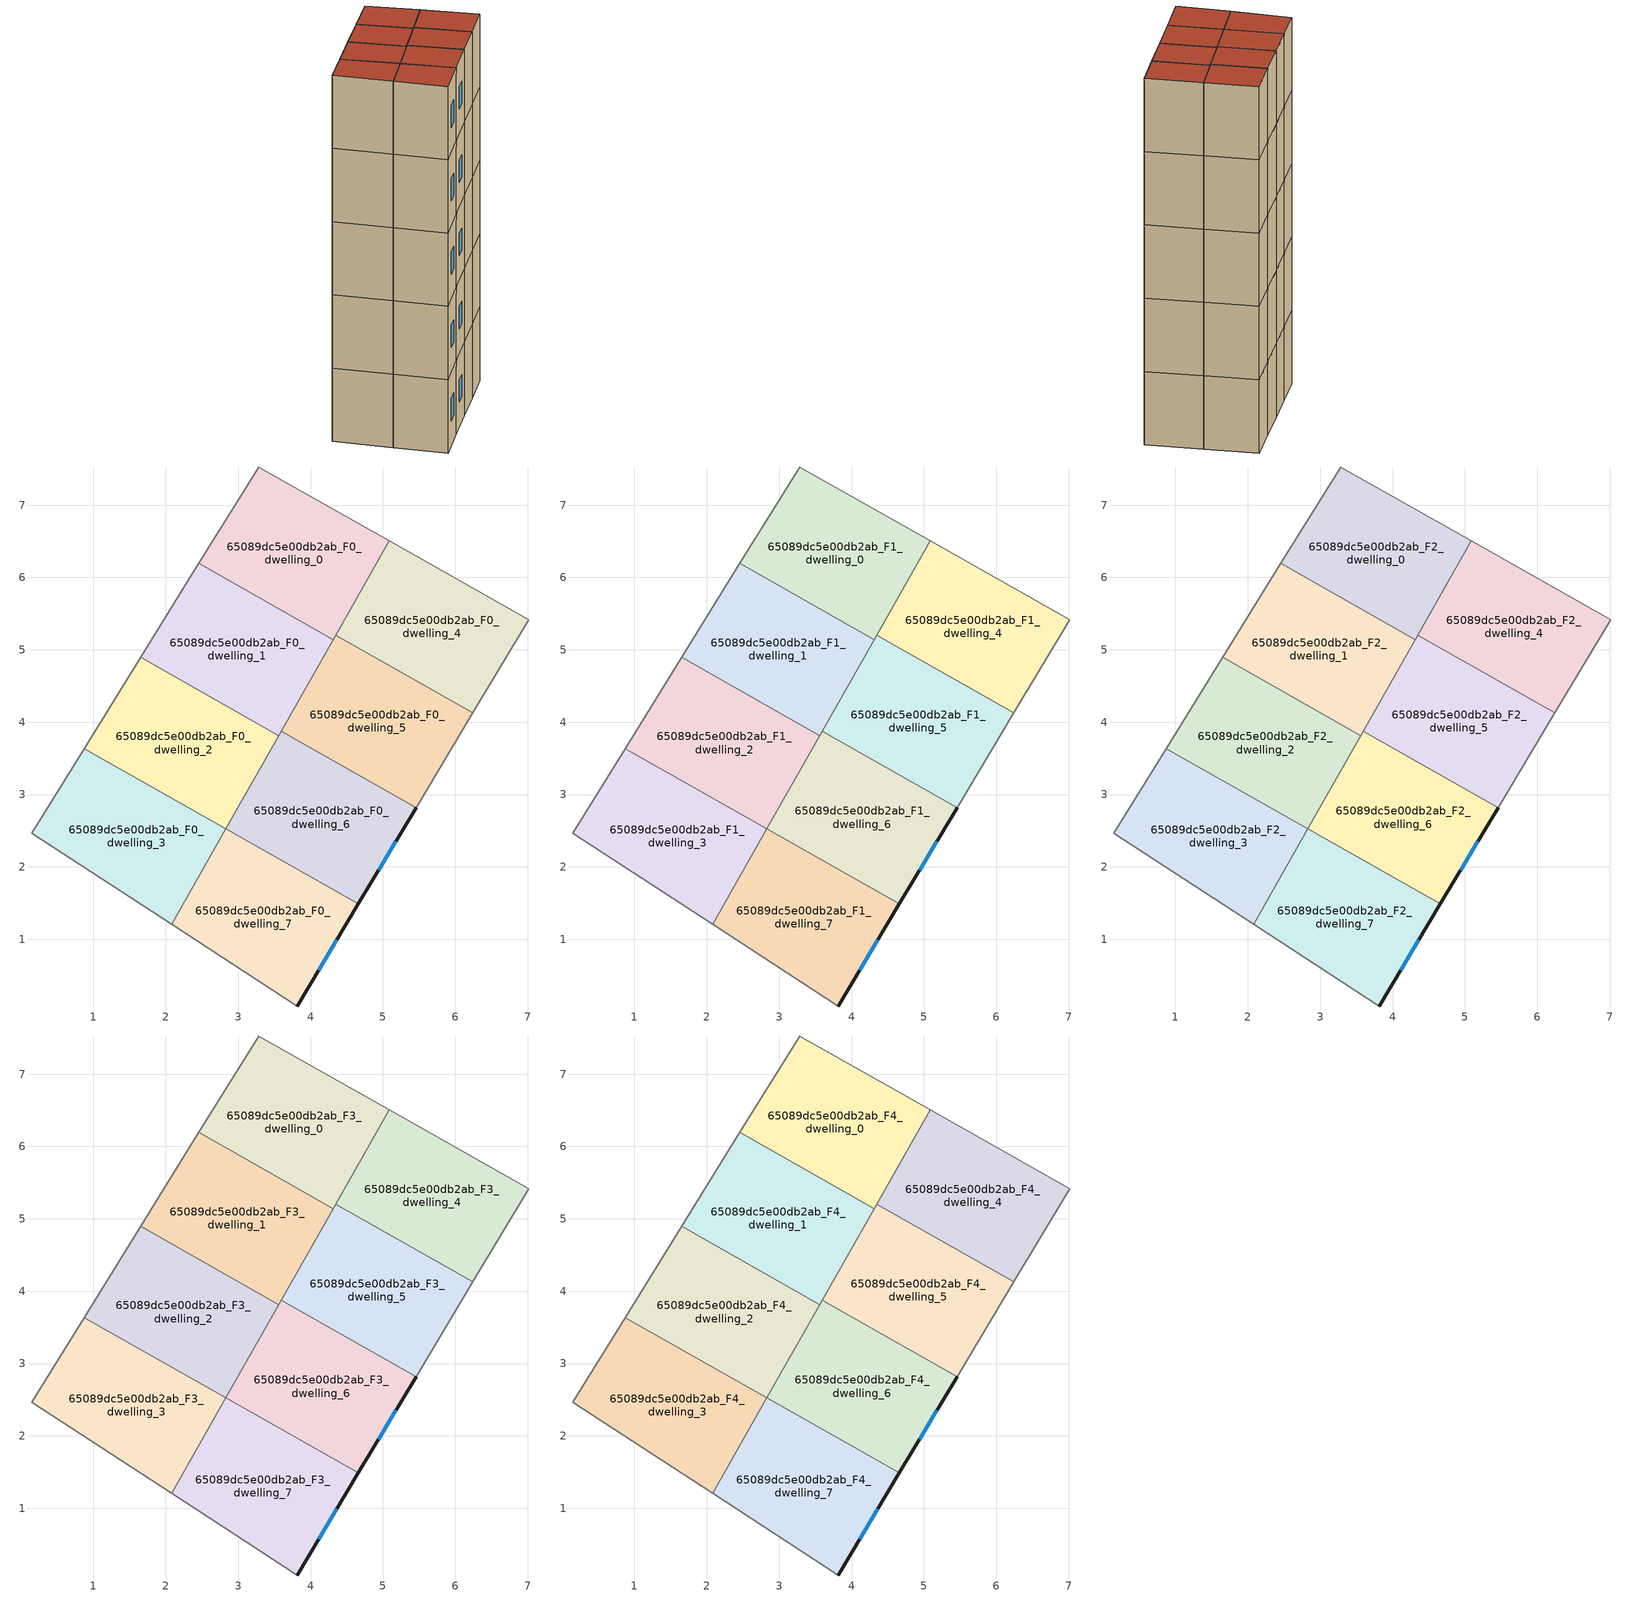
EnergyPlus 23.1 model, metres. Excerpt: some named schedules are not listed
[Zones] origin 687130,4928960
65089dc5e00db2ab_F0_dwelling_0
 floor ground (EU_floor_Construction): 5.09,6.51 4.31,5.14 2.46,6.19 3.29,7.53 z0
 wall adiabatic (EU_wall_Construction): 4.31,5.14 5.09,6.51 3.29,7.53 2.46,6.19 z0:3
 wall to 65089dc5e00db2ab_F0_dwelling_1 (EU_wall_Construction): 2.46,6.19 4.31,5.14 z0:3
65089dc5e00db2ab_F0_dwelling_1
 floor ground (EU_floor_Construction): 4.31,5.14 3.56,3.82 1.65,4.9 2.46,6.19 z0
 wall to 65089dc5e00db2ab_F0_dwelling_2 (EU_wall_Construction): 1.65,4.9 3.56,3.82 z0:3
 wall adiabatic (EU_wall_Construction): 2.46,6.19 1.65,4.9 z0:3
 wall to 65089dc5e00db2ab_F0_dwelling_5 (EU_wall_Construction): 3.6,3.88 4.31,5.14 z0:3
 wall to 65089dc5e00db2ab_F0_dwelling_6 (EU_wall_Construction): 3.56,3.82 3.6,3.88 z0:3
65089dc5e00db2ab_F0_dwelling_2
 floor ground (EU_floor_Construction): 3.56,3.82 2.83,2.53 0.87,3.64 1.65,4.9 z0
 wall to 65089dc5e00db2ab_F0_dwelling_3 (EU_wall_Construction): 0.87,3.64 2.83,2.53 z0:3
 wall adiabatic (EU_wall_Construction): 1.65,4.9 0.87,3.64 z0:3
 wall to 65089dc5e00db2ab_F0_dwelling_6 (EU_wall_Construction): 2.83,2.53 3.56,3.82 z0:3
65089dc5e00db2ab_F0_dwelling_3
 floor ground (EU_floor_Construction): 2.83,2.53 2.08,1.21 0.15,2.47 0.87,3.64 z0
 wall to 65089dc5e00db2ab_F0_dwelling_7 (EU_wall_Construction): 2.08,1.21 2.83,2.53 z0:3
 wall adiabatic (EU_wall_Construction): 0.87,3.64 0.15,2.47 2.08,1.21 z0:3
65089dc5e00db2ab_F0_dwelling_4
 floor ground (EU_floor_Construction): 7.02,5.42 6.24,4.13 4.35,5.2 5.09,6.51 z0
 wall adiabatic (EU_wall_Construction): 6.24,4.13 7.02,5.42 5.09,6.51 4.35,5.2 z0:3
 wall to 65089dc5e00db2ab_F0_dwelling_5 (EU_wall_Construction): 4.35,5.2 6.24,4.13 z0:3
65089dc5e00db2ab_F0_dwelling_5
 floor ground (EU_floor_Construction): 6.24,4.13 5.46,2.82 3.6,3.88 4.35,5.2 z0
 wall adiabatic (EU_wall_Construction): 5.46,2.82 6.24,4.13 / 4.35,5.2 4.31,5.14 z0:3
 wall to 65089dc5e00db2ab_F0_dwelling_6 (EU_wall_Construction): 3.6,3.88 5.46,2.82 z0:3
65089dc5e00db2ab_F0_dwelling_6
 floor ground (EU_floor_Construction): 5.46,2.82 4.66,1.49 2.83,2.53 3.6,3.88 z0
 wall outside (EU_wall_Construction): 4.66,1.49 5.46,2.82 z0:3
 wall to 65089dc5e00db2ab_F0_dwelling_7 (EU_wall_Construction): 2.83,2.53 4.66,1.49 z0:3
 window (EU_Window_Construction): 4.94,1.96 5.18,2.35 z1.05:1.95
65089dc5e00db2ab_F0_dwelling_7
 floor ground (EU_floor_Construction): 4.66,1.49 3.81,0.08 2.08,1.21 2.83,2.53 z0
 wall outside (EU_wall_Construction): 3.81,0.08 4.66,1.49 z0:3
 wall adiabatic (EU_wall_Construction): 2.08,1.21 3.81,0.08 z0:3
 window (EU_Window_Construction): 4.11,0.57 4.36,0.99 z1.05:1.95
65089dc5e00db2ab_F1_dwelling_0
 floor to 65089dc5e00db2ab_F0_dwelling_0 (EU_floor_Construction): 5.09,6.51 4.31,5.14 2.46,6.19 3.29,7.53 z3
 wall adiabatic (EU_wall_Construction): 4.31,5.14 5.09,6.51 3.29,7.53 2.46,6.19 z3:6
 wall to 65089dc5e00db2ab_F1_dwelling_1 (EU_wall_Construction): 2.46,6.19 4.31,5.14 z3:6
65089dc5e00db2ab_F1_dwelling_1
 floor to 65089dc5e00db2ab_F0_dwelling_1 (EU_floor_Construction): 4.31,5.14 3.56,3.82 1.65,4.9 2.46,6.19 z3
 wall to 65089dc5e00db2ab_F1_dwelling_2 (EU_wall_Construction): 1.65,4.9 3.56,3.82 z3:6
 wall adiabatic (EU_wall_Construction): 2.46,6.19 1.65,4.9 z3:6
 wall to 65089dc5e00db2ab_F1_dwelling_5 (EU_wall_Construction): 3.6,3.88 4.31,5.14 z3:6
 wall to 65089dc5e00db2ab_F1_dwelling_6 (EU_wall_Construction): 3.56,3.82 3.6,3.88 z3:6
65089dc5e00db2ab_F1_dwelling_2
 floor to 65089dc5e00db2ab_F0_dwelling_2 (EU_floor_Construction): 3.56,3.82 2.83,2.53 0.87,3.64 1.65,4.9 z3
 wall to 65089dc5e00db2ab_F1_dwelling_3 (EU_wall_Construction): 0.87,3.64 2.83,2.53 z3:6
 wall adiabatic (EU_wall_Construction): 1.65,4.9 0.87,3.64 z3:6
 wall to 65089dc5e00db2ab_F1_dwelling_6 (EU_wall_Construction): 2.83,2.53 3.56,3.82 z3:6
65089dc5e00db2ab_F1_dwelling_3
 floor to 65089dc5e00db2ab_F0_dwelling_3 (EU_floor_Construction): 2.83,2.53 2.08,1.21 0.15,2.47 0.87,3.64 z3
 wall to 65089dc5e00db2ab_F1_dwelling_7 (EU_wall_Construction): 2.08,1.21 2.83,2.53 z3:6
 wall adiabatic (EU_wall_Construction): 0.87,3.64 0.15,2.47 2.08,1.21 z3:6
65089dc5e00db2ab_F1_dwelling_4
 floor to 65089dc5e00db2ab_F0_dwelling_4 (EU_floor_Construction): 7.02,5.42 6.24,4.13 4.35,5.2 5.09,6.51 z3
 wall adiabatic (EU_wall_Construction): 6.24,4.13 7.02,5.42 5.09,6.51 4.35,5.2 z3:6
 wall to 65089dc5e00db2ab_F1_dwelling_5 (EU_wall_Construction): 4.35,5.2 6.24,4.13 z3:6
65089dc5e00db2ab_F1_dwelling_5
 floor to 65089dc5e00db2ab_F0_dwelling_5 (EU_floor_Construction): 6.24,4.13 5.46,2.82 3.6,3.88 4.35,5.2 z3
 wall adiabatic (EU_wall_Construction): 5.46,2.82 6.24,4.13 / 4.35,5.2 4.31,5.14 z3:6
 wall to 65089dc5e00db2ab_F1_dwelling_6 (EU_wall_Construction): 3.6,3.88 5.46,2.82 z3:6
65089dc5e00db2ab_F1_dwelling_6
 floor to 65089dc5e00db2ab_F0_dwelling_6 (EU_floor_Construction): 5.46,2.82 4.66,1.49 2.83,2.53 3.6,3.88 z3
 wall outside (EU_wall_Construction): 4.66,1.49 5.46,2.82 z3:6
 wall to 65089dc5e00db2ab_F1_dwelling_7 (EU_wall_Construction): 2.83,2.53 4.66,1.49 z3:6
 window (EU_Window_Construction): 4.94,1.96 5.18,2.35 z4.05:4.95
65089dc5e00db2ab_F1_dwelling_7
 floor to 65089dc5e00db2ab_F0_dwelling_7 (EU_floor_Construction): 4.66,1.49 3.81,0.08 2.08,1.21 2.83,2.53 z3
 wall outside (EU_wall_Construction): 3.81,0.08 4.66,1.49 z3:6
 wall adiabatic (EU_wall_Construction): 2.08,1.21 3.81,0.08 z3:6
 window (EU_Window_Construction): 4.11,0.57 4.36,0.99 z4.05:4.95
65089dc5e00db2ab_F2_dwelling_0
 floor to 65089dc5e00db2ab_F1_dwelling_0 (EU_floor_Construction): 5.09,6.51 4.31,5.14 2.46,6.19 3.29,7.53 z6
 wall adiabatic (EU_wall_Construction): 4.31,5.14 5.09,6.51 3.29,7.53 2.46,6.19 z6:9
 wall to 65089dc5e00db2ab_F2_dwelling_1 (EU_wall_Construction): 2.46,6.19 4.31,5.14 z6:9
65089dc5e00db2ab_F2_dwelling_1
 floor to 65089dc5e00db2ab_F1_dwelling_1 (EU_floor_Construction): 4.31,5.14 3.56,3.82 1.65,4.9 2.46,6.19 z6
 wall to 65089dc5e00db2ab_F2_dwelling_2 (EU_wall_Construction): 1.65,4.9 3.56,3.82 z6:9
 wall adiabatic (EU_wall_Construction): 2.46,6.19 1.65,4.9 z6:9
 wall to 65089dc5e00db2ab_F2_dwelling_5 (EU_wall_Construction): 3.6,3.88 4.31,5.14 z6:9
 wall to 65089dc5e00db2ab_F2_dwelling_6 (EU_wall_Construction): 3.56,3.82 3.6,3.88 z6:9
65089dc5e00db2ab_F2_dwelling_2
 floor to 65089dc5e00db2ab_F1_dwelling_2 (EU_floor_Construction): 3.56,3.82 2.83,2.53 0.87,3.64 1.65,4.9 z6
 wall to 65089dc5e00db2ab_F2_dwelling_3 (EU_wall_Construction): 0.87,3.64 2.83,2.53 z6:9
 wall adiabatic (EU_wall_Construction): 1.65,4.9 0.87,3.64 z6:9
 wall to 65089dc5e00db2ab_F2_dwelling_6 (EU_wall_Construction): 2.83,2.53 3.56,3.82 z6:9
65089dc5e00db2ab_F2_dwelling_3
 floor to 65089dc5e00db2ab_F1_dwelling_3 (EU_floor_Construction): 2.83,2.53 2.08,1.21 0.15,2.47 0.87,3.64 z6
 wall to 65089dc5e00db2ab_F2_dwelling_7 (EU_wall_Construction): 2.08,1.21 2.83,2.53 z6:9
 wall adiabatic (EU_wall_Construction): 0.87,3.64 0.15,2.47 2.08,1.21 z6:9
65089dc5e00db2ab_F2_dwelling_4
 floor to 65089dc5e00db2ab_F1_dwelling_4 (EU_floor_Construction): 7.02,5.42 6.24,4.13 4.35,5.2 5.09,6.51 z6
 wall adiabatic (EU_wall_Construction): 6.24,4.13 7.02,5.42 5.09,6.51 4.35,5.2 z6:9
 wall to 65089dc5e00db2ab_F2_dwelling_5 (EU_wall_Construction): 4.35,5.2 6.24,4.13 z6:9
65089dc5e00db2ab_F2_dwelling_5
 floor to 65089dc5e00db2ab_F1_dwelling_5 (EU_floor_Construction): 6.24,4.13 5.46,2.82 3.6,3.88 4.35,5.2 z6
 wall adiabatic (EU_wall_Construction): 5.46,2.82 6.24,4.13 / 4.35,5.2 4.31,5.14 z6:9
 wall to 65089dc5e00db2ab_F2_dwelling_6 (EU_wall_Construction): 3.6,3.88 5.46,2.82 z6:9
65089dc5e00db2ab_F2_dwelling_6
 floor to 65089dc5e00db2ab_F1_dwelling_6 (EU_floor_Construction): 5.46,2.82 4.66,1.49 2.83,2.53 3.6,3.88 z6
 wall outside (EU_wall_Construction): 4.66,1.49 5.46,2.82 z6:9
 wall to 65089dc5e00db2ab_F2_dwelling_7 (EU_wall_Construction): 2.83,2.53 4.66,1.49 z6:9
 window (EU_Window_Construction): 4.94,1.96 5.18,2.35 z7.05:7.95
65089dc5e00db2ab_F2_dwelling_7
 floor to 65089dc5e00db2ab_F1_dwelling_7 (EU_floor_Construction): 4.66,1.49 3.81,0.08 2.08,1.21 2.83,2.53 z6
 wall outside (EU_wall_Construction): 3.81,0.08 4.66,1.49 z6:9
 wall adiabatic (EU_wall_Construction): 2.08,1.21 3.81,0.08 z6:9
 window (EU_Window_Construction): 4.11,0.57 4.36,0.99 z7.05:7.95
65089dc5e00db2ab_F3_dwelling_0
 floor to 65089dc5e00db2ab_F2_dwelling_0 (EU_floor_Construction): 5.09,6.51 4.31,5.14 2.46,6.19 3.29,7.53 z9
 wall adiabatic (EU_wall_Construction): 4.31,5.14 5.09,6.51 3.29,7.53 2.46,6.19 z9:12
 wall to 65089dc5e00db2ab_F3_dwelling_1 (EU_wall_Construction): 2.46,6.19 4.31,5.14 z9:12
65089dc5e00db2ab_F3_dwelling_1
 floor to 65089dc5e00db2ab_F2_dwelling_1 (EU_floor_Construction): 4.31,5.14 3.56,3.82 1.65,4.9 2.46,6.19 z9
 wall to 65089dc5e00db2ab_F3_dwelling_2 (EU_wall_Construction): 1.65,4.9 3.56,3.82 z9:12
 wall adiabatic (EU_wall_Construction): 2.46,6.19 1.65,4.9 z9:12
 wall to 65089dc5e00db2ab_F3_dwelling_5 (EU_wall_Construction): 3.6,3.88 4.31,5.14 z9:12
 wall to 65089dc5e00db2ab_F3_dwelling_6 (EU_wall_Construction): 3.56,3.82 3.6,3.88 z9:12
65089dc5e00db2ab_F3_dwelling_2
 floor to 65089dc5e00db2ab_F2_dwelling_2 (EU_floor_Construction): 3.56,3.82 2.83,2.53 0.87,3.64 1.65,4.9 z9
 wall to 65089dc5e00db2ab_F3_dwelling_3 (EU_wall_Construction): 0.87,3.64 2.83,2.53 z9:12
 wall adiabatic (EU_wall_Construction): 1.65,4.9 0.87,3.64 z9:12
 wall to 65089dc5e00db2ab_F3_dwelling_6 (EU_wall_Construction): 2.83,2.53 3.56,3.82 z9:12
65089dc5e00db2ab_F3_dwelling_3
 floor to 65089dc5e00db2ab_F2_dwelling_3 (EU_floor_Construction): 2.83,2.53 2.08,1.21 0.15,2.47 0.87,3.64 z9
 wall to 65089dc5e00db2ab_F3_dwelling_7 (EU_wall_Construction): 2.08,1.21 2.83,2.53 z9:12
 wall adiabatic (EU_wall_Construction): 0.87,3.64 0.15,2.47 2.08,1.21 z9:12
65089dc5e00db2ab_F3_dwelling_4
 floor to 65089dc5e00db2ab_F2_dwelling_4 (EU_floor_Construction): 7.02,5.42 6.24,4.13 4.35,5.2 5.09,6.51 z9
 wall adiabatic (EU_wall_Construction): 6.24,4.13 7.02,5.42 5.09,6.51 4.35,5.2 z9:12
 wall to 65089dc5e00db2ab_F3_dwelling_5 (EU_wall_Construction): 4.35,5.2 6.24,4.13 z9:12
65089dc5e00db2ab_F3_dwelling_5
 floor to 65089dc5e00db2ab_F2_dwelling_5 (EU_floor_Construction): 6.24,4.13 5.46,2.82 3.6,3.88 4.35,5.2 z9
 wall adiabatic (EU_wall_Construction): 5.46,2.82 6.24,4.13 / 4.35,5.2 4.31,5.14 z9:12
 wall to 65089dc5e00db2ab_F3_dwelling_6 (EU_wall_Construction): 3.6,3.88 5.46,2.82 z9:12
65089dc5e00db2ab_F3_dwelling_6
 floor to 65089dc5e00db2ab_F2_dwelling_6 (EU_floor_Construction): 5.46,2.82 4.66,1.49 2.83,2.53 3.6,3.88 z9
 wall outside (EU_wall_Construction): 4.66,1.49 5.46,2.82 z9:12
 wall to 65089dc5e00db2ab_F3_dwelling_7 (EU_wall_Construction): 2.83,2.53 4.66,1.49 z9:12
 window (EU_Window_Construction): 4.94,1.96 5.18,2.35 z10.05:10.95
65089dc5e00db2ab_F3_dwelling_7
 floor to 65089dc5e00db2ab_F2_dwelling_7 (EU_floor_Construction): 4.66,1.49 3.81,0.08 2.08,1.21 2.83,2.53 z9
 wall outside (EU_wall_Construction): 3.81,0.08 4.66,1.49 z9:12
 wall adiabatic (EU_wall_Construction): 2.08,1.21 3.81,0.08 z9:12
 window (EU_Window_Construction): 4.11,0.57 4.36,0.99 z10.05:10.95
65089dc5e00db2ab_F4_dwelling_0
 floor to 65089dc5e00db2ab_F3_dwelling_0 (EU_floor_Construction): 5.09,6.51 4.31,5.14 2.46,6.19 3.29,7.53 z12
 wall adiabatic (EU_wall_Construction): 4.31,5.14 5.09,6.51 3.29,7.53 2.46,6.19 z12:15
 wall to 65089dc5e00db2ab_F4_dwelling_1 (EU_wall_Construction): 2.46,6.19 4.31,5.14 z12:15
 roof outside (EU_roof_Construction): 4.31,5.14 5.09,6.51 3.29,7.53 2.46,6.19 z15
65089dc5e00db2ab_F4_dwelling_1
 floor to 65089dc5e00db2ab_F3_dwelling_1 (EU_floor_Construction): 4.31,5.14 3.56,3.82 1.65,4.9 2.46,6.19 z12
 wall to 65089dc5e00db2ab_F4_dwelling_2 (EU_wall_Construction): 1.65,4.9 3.56,3.82 z12:15
 wall adiabatic (EU_wall_Construction): 2.46,6.19 1.65,4.9 z12:15
 wall to 65089dc5e00db2ab_F4_dwelling_5 (EU_wall_Construction): 3.6,3.88 4.31,5.14 z12:15
 wall to 65089dc5e00db2ab_F4_dwelling_6 (EU_wall_Construction): 3.56,3.82 3.6,3.88 z12:15
 roof outside (EU_roof_Construction): 3.56,3.82 4.31,5.14 2.46,6.19 1.65,4.9 z15
65089dc5e00db2ab_F4_dwelling_2
 floor to 65089dc5e00db2ab_F3_dwelling_2 (EU_floor_Construction): 3.56,3.82 2.83,2.53 0.87,3.64 1.65,4.9 z12
 wall to 65089dc5e00db2ab_F4_dwelling_3 (EU_wall_Construction): 0.87,3.64 2.83,2.53 z12:15
 wall adiabatic (EU_wall_Construction): 1.65,4.9 0.87,3.64 z12:15
 wall to 65089dc5e00db2ab_F4_dwelling_6 (EU_wall_Construction): 2.83,2.53 3.56,3.82 z12:15
 roof outside (EU_roof_Construction): 2.83,2.53 3.56,3.82 1.65,4.9 0.87,3.64 z15
65089dc5e00db2ab_F4_dwelling_3
 floor to 65089dc5e00db2ab_F3_dwelling_3 (EU_floor_Construction): 2.83,2.53 2.08,1.21 0.15,2.47 0.87,3.64 z12
 wall to 65089dc5e00db2ab_F4_dwelling_7 (EU_wall_Construction): 2.08,1.21 2.83,2.53 z12:15
 wall adiabatic (EU_wall_Construction): 0.87,3.64 0.15,2.47 2.08,1.21 z12:15
 roof outside (EU_roof_Construction): 2.08,1.21 2.83,2.53 0.87,3.64 0.15,2.47 z15
65089dc5e00db2ab_F4_dwelling_4
 floor to 65089dc5e00db2ab_F3_dwelling_4 (EU_floor_Construction): 7.02,5.42 6.24,4.13 4.35,5.2 5.09,6.51 z12
 wall adiabatic (EU_wall_Construction): 6.24,4.13 7.02,5.42 5.09,6.51 4.35,5.2 z12:15
 wall to 65089dc5e00db2ab_F4_dwelling_5 (EU_wall_Construction): 4.35,5.2 6.24,4.13 z12:15
 roof outside (EU_roof_Construction): 6.24,4.13 7.02,5.42 5.09,6.51 4.35,5.2 z15
65089dc5e00db2ab_F4_dwelling_5
 floor to 65089dc5e00db2ab_F3_dwelling_5 (EU_floor_Construction): 6.24,4.13 5.46,2.82 3.6,3.88 4.35,5.2 z12
 wall adiabatic (EU_wall_Construction): 5.46,2.82 6.24,4.13 / 4.35,5.2 4.31,5.14 z12:15
 wall to 65089dc5e00db2ab_F4_dwelling_6 (EU_wall_Construction): 3.6,3.88 5.46,2.82 z12:15
 roof outside (EU_roof_Construction): 5.46,2.82 6.24,4.13 4.35,5.2 3.6,3.88 z15
65089dc5e00db2ab_F4_dwelling_6
 floor to 65089dc5e00db2ab_F3_dwelling_6 (EU_floor_Construction): 5.46,2.82 4.66,1.49 2.83,2.53 3.6,3.88 z12
 wall outside (EU_wall_Construction): 4.66,1.49 5.46,2.82 z12:15
 wall to 65089dc5e00db2ab_F4_dwelling_7 (EU_wall_Construction): 2.83,2.53 4.66,1.49 z12:15
 window (EU_Window_Construction): 4.94,1.96 5.18,2.35 z13.05:13.95
 roof outside (EU_roof_Construction): 4.66,1.49 5.46,2.82 3.6,3.88 2.83,2.53 z15
65089dc5e00db2ab_F4_dwelling_7
 floor to 65089dc5e00db2ab_F3_dwelling_7 (EU_floor_Construction): 4.66,1.49 3.81,0.08 2.08,1.21 2.83,2.53 z12
 wall outside (EU_wall_Construction): 3.81,0.08 4.66,1.49 z12:15
 wall adiabatic (EU_wall_Construction): 2.08,1.21 3.81,0.08 z12:15
 window (EU_Window_Construction): 4.11,0.57 4.36,0.99 z13.05:13.95
 roof outside (EU_roof_Construction): 3.81,0.08 4.66,1.49 2.83,2.53 2.08,1.21 z15
[Building]
EU S2 Campaign: North Axis=0; Terrain=City; Solar Distribution=FullExterior
[Site:Location]
Bologna: Latitude=44.5; Longitude=11.25; Time Zone=1; Elevation=37
[SizingPeriod:WeatherFileDays]
AnnualSizingPeriod: Begin Month=1; Begin Day of Month=1; End Month=12; End Day of Month=31; Day of Week for Start Day=Monday; Use Weather File Daylight Saving Period=No; Use Weather File Rain and Snow Indicators=No
[MATERIAL]
EU_InternalMass_Material: Roughness=MediumRough; Thickness=0.1; Conductivity=1; Density=1800; Specific Heat=900; Thermal Absorptance=0.9; Solar Absorptance=0.7; Visible Absorptance=0.7
[MATERIAL:NOMASS] Roughness=MediumRough; Thermal Absorptance=0.9; Solar Absorptance=0.7; Visible Absorptance=0.7
Name | Thermal Resistance
EU_wall_NoMass | 0.890213
EU_roof_NoMass | 0.636128
EU_floor_NoMass | 0.79516
[WINDOWMATERIAL:SIMPLEGLAZINGSYSTEM]
EU_Window_SimpleGlazing: UFactor=4.49146; Solar Heat Gain Coefficient=0.85; Visible Transmittance=0.85
[CONSTRUCTION]
EU_wall_Construction: EU_wall_NoMass
EU_roof_Construction: EU_roof_NoMass
EU_floor_Construction: EU_floor_NoMass
EU_InternalMass_Construction: EU_InternalMass_Material
EU_Window_Construction: EU_Window_SimpleGlazing
[ZONE] Type=1; Multiplier=1; Ceiling Height=autocalculate; Floor Area=autocalculate; Part of Total Floor Area=Yes
Name | Volume
65089dc5e00db2ab_F0_dwelling_0; 65089dc5e00db2ab_F1_dwelling_0; 65089dc5e00db2ab_F2_dwelling_0; 65089dc5e00db2ab_F3_dwelling_0; 65089dc5e00db2ab_F4_dwelling_0; 65089dc5e00db2ab_F0_dwelling_6; 65089dc5e00db2ab_F1_dwelling_6; 65089dc5e00db2ab_F2_dwelling_6; 65089dc5e00db2ab_F3_dwelling_6; 65089dc5e00db2ab_F4_dwelling_6; 65089dc5e00db2ab_F0_dwelling_7; 65089dc5e00db2ab_F1_dwelling_7; 65089dc5e00db2ab_F2_dwelling_7; 65089dc5e00db2ab_F3_dwelling_7; 65089dc5e00db2ab_F4_dwelling_7 | 9.88843
65089dc5e00db2ab_F0_dwelling_1; 65089dc5e00db2ab_F1_dwelling_1; 65089dc5e00db2ab_F2_dwelling_1; 65089dc5e00db2ab_F3_dwelling_1; 65089dc5e00db2ab_F4_dwelling_1 | 9.890625
65089dc5e00db2ab_F0_dwelling_2; 65089dc5e00db2ab_F1_dwelling_2; 65089dc5e00db2ab_F2_dwelling_2; 65089dc5e00db2ab_F3_dwelling_2; 65089dc5e00db2ab_F4_dwelling_2 | 9.88403
65089dc5e00db2ab_F0_dwelling_3; 65089dc5e00db2ab_F1_dwelling_3; 65089dc5e00db2ab_F2_dwelling_3; 65089dc5e00db2ab_F3_dwelling_3; 65089dc5e00db2ab_F4_dwelling_3 | 9.8833
65089dc5e00db2ab_F0_dwelling_4; 65089dc5e00db2ab_F1_dwelling_4; 65089dc5e00db2ab_F2_dwelling_4; 65089dc5e00db2ab_F3_dwelling_4; 65089dc5e00db2ab_F4_dwelling_4; 65089dc5e00db2ab_F0_dwelling_5; 65089dc5e00db2ab_F1_dwelling_5; 65089dc5e00db2ab_F2_dwelling_5; 65089dc5e00db2ab_F3_dwelling_5; 65089dc5e00db2ab_F4_dwelling_5 | 9.88696
[INTERNALMASS] Construction=EU_InternalMass_Construction
Name | Zone or ZoneList | Surface Area
65089dc5e00db2ab_F0_dwelling_0_EU_InternalMass | 65089dc5e00db2ab_F0_dwelling_0 | 3.29632
65089dc5e00db2ab_F0_dwelling_1_EU_InternalMass | 65089dc5e00db2ab_F0_dwelling_1 | 3.29667
65089dc5e00db2ab_F0_dwelling_2_EU_InternalMass | 65089dc5e00db2ab_F0_dwelling_2 | 3.29484
65089dc5e00db2ab_F0_dwelling_3_EU_InternalMass | 65089dc5e00db2ab_F0_dwelling_3 | 3.29484
65089dc5e00db2ab_F0_dwelling_4_EU_InternalMass | 65089dc5e00db2ab_F0_dwelling_4 | 3.29547
65089dc5e00db2ab_F0_dwelling_5_EU_InternalMass | 65089dc5e00db2ab_F0_dwelling_5 | 3.29563
65089dc5e00db2ab_F0_dwelling_6_EU_InternalMass | 65089dc5e00db2ab_F0_dwelling_6 | 3.29611
65089dc5e00db2ab_F0_dwelling_7_EU_InternalMass | 65089dc5e00db2ab_F0_dwelling_7 | 3.29558
65089dc5e00db2ab_F1_dwelling_0_EU_InternalMass | 65089dc5e00db2ab_F1_dwelling_0 | 3.29632
65089dc5e00db2ab_F1_dwelling_1_EU_InternalMass | 65089dc5e00db2ab_F1_dwelling_1 | 3.29667
65089dc5e00db2ab_F1_dwelling_2_EU_InternalMass | 65089dc5e00db2ab_F1_dwelling_2 | 3.29484
65089dc5e00db2ab_F1_dwelling_3_EU_InternalMass | 65089dc5e00db2ab_F1_dwelling_3 | 3.29484
65089dc5e00db2ab_F1_dwelling_4_EU_InternalMass | 65089dc5e00db2ab_F1_dwelling_4 | 3.29547
65089dc5e00db2ab_F1_dwelling_5_EU_InternalMass | 65089dc5e00db2ab_F1_dwelling_5 | 3.29563
65089dc5e00db2ab_F1_dwelling_6_EU_InternalMass | 65089dc5e00db2ab_F1_dwelling_6 | 3.29611
65089dc5e00db2ab_F1_dwelling_7_EU_InternalMass | 65089dc5e00db2ab_F1_dwelling_7 | 3.29558
65089dc5e00db2ab_F2_dwelling_0_EU_InternalMass | 65089dc5e00db2ab_F2_dwelling_0 | 3.29632
65089dc5e00db2ab_F2_dwelling_1_EU_InternalMass | 65089dc5e00db2ab_F2_dwelling_1 | 3.29667
65089dc5e00db2ab_F2_dwelling_2_EU_InternalMass | 65089dc5e00db2ab_F2_dwelling_2 | 3.29484
65089dc5e00db2ab_F2_dwelling_3_EU_InternalMass | 65089dc5e00db2ab_F2_dwelling_3 | 3.29484
65089dc5e00db2ab_F2_dwelling_4_EU_InternalMass | 65089dc5e00db2ab_F2_dwelling_4 | 3.29547
65089dc5e00db2ab_F2_dwelling_5_EU_InternalMass | 65089dc5e00db2ab_F2_dwelling_5 | 3.29563
65089dc5e00db2ab_F2_dwelling_6_EU_InternalMass | 65089dc5e00db2ab_F2_dwelling_6 | 3.29611
65089dc5e00db2ab_F2_dwelling_7_EU_InternalMass | 65089dc5e00db2ab_F2_dwelling_7 | 3.29558
65089dc5e00db2ab_F3_dwelling_0_EU_InternalMass | 65089dc5e00db2ab_F3_dwelling_0 | 3.29632
65089dc5e00db2ab_F3_dwelling_1_EU_InternalMass | 65089dc5e00db2ab_F3_dwelling_1 | 3.29667
65089dc5e00db2ab_F3_dwelling_2_EU_InternalMass | 65089dc5e00db2ab_F3_dwelling_2 | 3.29484
65089dc5e00db2ab_F3_dwelling_3_EU_InternalMass | 65089dc5e00db2ab_F3_dwelling_3 | 3.29484
65089dc5e00db2ab_F3_dwelling_4_EU_InternalMass | 65089dc5e00db2ab_F3_dwelling_4 | 3.29547
65089dc5e00db2ab_F3_dwelling_5_EU_InternalMass | 65089dc5e00db2ab_F3_dwelling_5 | 3.29563
65089dc5e00db2ab_F3_dwelling_6_EU_InternalMass | 65089dc5e00db2ab_F3_dwelling_6 | 3.29611
65089dc5e00db2ab_F3_dwelling_7_EU_InternalMass | 65089dc5e00db2ab_F3_dwelling_7 | 3.29558
65089dc5e00db2ab_F4_dwelling_0_EU_InternalMass | 65089dc5e00db2ab_F4_dwelling_0 | 3.29632
65089dc5e00db2ab_F4_dwelling_1_EU_InternalMass | 65089dc5e00db2ab_F4_dwelling_1 | 3.29667
65089dc5e00db2ab_F4_dwelling_2_EU_InternalMass | 65089dc5e00db2ab_F4_dwelling_2 | 3.29484
65089dc5e00db2ab_F4_dwelling_3_EU_InternalMass | 65089dc5e00db2ab_F4_dwelling_3 | 3.29484
65089dc5e00db2ab_F4_dwelling_4_EU_InternalMass | 65089dc5e00db2ab_F4_dwelling_4 | 3.29547
65089dc5e00db2ab_F4_dwelling_5_EU_InternalMass | 65089dc5e00db2ab_F4_dwelling_5 | 3.29563
65089dc5e00db2ab_F4_dwelling_6_EU_InternalMass | 65089dc5e00db2ab_F4_dwelling_6 | 3.29611
65089dc5e00db2ab_F4_dwelling_7_EU_InternalMass | 65089dc5e00db2ab_F4_dwelling_7 | 3.29558
[OTHEREQUIPMENT] Fuel Type=Electricity; Design Level Calculation Method=Watts/Area; Power per Zone Floor Area=1; Fraction Latent=0; Fraction Radiant=0; Fraction Lost=0; Carbon Dioxide Generation Rate=0; EndUse Subcategory=EU_Step8_InternalGains
Name | Zone or ZoneList or Space or SpaceList | Schedule
EU_Step8_InternalGain_65089dc5e00db2ab_F0_dwelling_0_f000 | 65089dc5e00db2ab_F0_dwelling_0 | EU_Step8_GainSchedule_65089dc5e00db2ab_F0_dwelling_0_f000
EU_Step8_InternalGain_65089dc5e00db2ab_F0_dwelling_1_f000 | 65089dc5e00db2ab_F0_dwelling_1 | EU_Step8_GainSchedule_65089dc5e00db2ab_F0_dwelling_1_f000
EU_Step8_InternalGain_65089dc5e00db2ab_F0_dwelling_2_f000 | 65089dc5e00db2ab_F0_dwelling_2 | EU_Step8_GainSchedule_65089dc5e00db2ab_F0_dwelling_2_f000
EU_Step8_InternalGain_65089dc5e00db2ab_F0_dwelling_3_f000 | 65089dc5e00db2ab_F0_dwelling_3 | EU_Step8_GainSchedule_65089dc5e00db2ab_F0_dwelling_3_f000
EU_Step8_InternalGain_65089dc5e00db2ab_F0_dwelling_4_f000 | 65089dc5e00db2ab_F0_dwelling_4 | EU_Step8_GainSchedule_65089dc5e00db2ab_F0_dwelling_4_f000
EU_Step8_InternalGain_65089dc5e00db2ab_F0_dwelling_5_f000 | 65089dc5e00db2ab_F0_dwelling_5 | EU_Step8_GainSchedule_65089dc5e00db2ab_F0_dwelling_5_f000
EU_Step8_InternalGain_65089dc5e00db2ab_F0_dwelling_6_f000 | 65089dc5e00db2ab_F0_dwelling_6 | EU_Step8_GainSchedule_65089dc5e00db2ab_F0_dwelling_6_f000
EU_Step8_InternalGain_65089dc5e00db2ab_F0_dwelling_7_f000 | 65089dc5e00db2ab_F0_dwelling_7 | EU_Step8_GainSchedule_65089dc5e00db2ab_F0_dwelling_7_f000
EU_Step8_InternalGain_65089dc5e00db2ab_F1_dwelling_0_f000 | 65089dc5e00db2ab_F1_dwelling_0 | EU_Step8_GainSchedule_65089dc5e00db2ab_F1_dwelling_0_f000
EU_Step8_InternalGain_65089dc5e00db2ab_F1_dwelling_1_f000 | 65089dc5e00db2ab_F1_dwelling_1 | EU_Step8_GainSchedule_65089dc5e00db2ab_F1_dwelling_1_f000
EU_Step8_InternalGain_65089dc5e00db2ab_F1_dwelling_2_f000 | 65089dc5e00db2ab_F1_dwelling_2 | EU_Step8_GainSchedule_65089dc5e00db2ab_F1_dwelling_2_f000
EU_Step8_InternalGain_65089dc5e00db2ab_F1_dwelling_3_f000 | 65089dc5e00db2ab_F1_dwelling_3 | EU_Step8_GainSchedule_65089dc5e00db2ab_F1_dwelling_3_f000
EU_Step8_InternalGain_65089dc5e00db2ab_F1_dwelling_4_f000 | 65089dc5e00db2ab_F1_dwelling_4 | EU_Step8_GainSchedule_65089dc5e00db2ab_F1_dwelling_4_f000
EU_Step8_InternalGain_65089dc5e00db2ab_F1_dwelling_5_f000 | 65089dc5e00db2ab_F1_dwelling_5 | EU_Step8_GainSchedule_65089dc5e00db2ab_F1_dwelling_5_f000
EU_Step8_InternalGain_65089dc5e00db2ab_F1_dwelling_6_f000 | 65089dc5e00db2ab_F1_dwelling_6 | EU_Step8_GainSchedule_65089dc5e00db2ab_F1_dwelling_6_f000
EU_Step8_InternalGain_65089dc5e00db2ab_F1_dwelling_7_f000 | 65089dc5e00db2ab_F1_dwelling_7 | EU_Step8_GainSchedule_65089dc5e00db2ab_F1_dwelling_7_f000
EU_Step8_InternalGain_65089dc5e00db2ab_F2_dwelling_0_f000 | 65089dc5e00db2ab_F2_dwelling_0 | EU_Step8_GainSchedule_65089dc5e00db2ab_F2_dwelling_0_f000
EU_Step8_InternalGain_65089dc5e00db2ab_F2_dwelling_1_f000 | 65089dc5e00db2ab_F2_dwelling_1 | EU_Step8_GainSchedule_65089dc5e00db2ab_F2_dwelling_1_f000
EU_Step8_InternalGain_65089dc5e00db2ab_F2_dwelling_2_f000 | 65089dc5e00db2ab_F2_dwelling_2 | EU_Step8_GainSchedule_65089dc5e00db2ab_F2_dwelling_2_f000
EU_Step8_InternalGain_65089dc5e00db2ab_F2_dwelling_3_f000 | 65089dc5e00db2ab_F2_dwelling_3 | EU_Step8_GainSchedule_65089dc5e00db2ab_F2_dwelling_3_f000
EU_Step8_InternalGain_65089dc5e00db2ab_F2_dwelling_4_f000 | 65089dc5e00db2ab_F2_dwelling_4 | EU_Step8_GainSchedule_65089dc5e00db2ab_F2_dwelling_4_f000
EU_Step8_InternalGain_65089dc5e00db2ab_F2_dwelling_5_f000 | 65089dc5e00db2ab_F2_dwelling_5 | EU_Step8_GainSchedule_65089dc5e00db2ab_F2_dwelling_5_f000
EU_Step8_InternalGain_65089dc5e00db2ab_F2_dwelling_6_f000 | 65089dc5e00db2ab_F2_dwelling_6 | EU_Step8_GainSchedule_65089dc5e00db2ab_F2_dwelling_6_f000
EU_Step8_InternalGain_65089dc5e00db2ab_F2_dwelling_7_f000 | 65089dc5e00db2ab_F2_dwelling_7 | EU_Step8_GainSchedule_65089dc5e00db2ab_F2_dwelling_7_f000
EU_Step8_InternalGain_65089dc5e00db2ab_F3_dwelling_0_f000 | 65089dc5e00db2ab_F3_dwelling_0 | EU_Step8_GainSchedule_65089dc5e00db2ab_F3_dwelling_0_f000
EU_Step8_InternalGain_65089dc5e00db2ab_F3_dwelling_1_f000 | 65089dc5e00db2ab_F3_dwelling_1 | EU_Step8_GainSchedule_65089dc5e00db2ab_F3_dwelling_1_f000
EU_Step8_InternalGain_65089dc5e00db2ab_F3_dwelling_2_f000 | 65089dc5e00db2ab_F3_dwelling_2 | EU_Step8_GainSchedule_65089dc5e00db2ab_F3_dwelling_2_f000
EU_Step8_InternalGain_65089dc5e00db2ab_F3_dwelling_3_f000 | 65089dc5e00db2ab_F3_dwelling_3 | EU_Step8_GainSchedule_65089dc5e00db2ab_F3_dwelling_3_f000
EU_Step8_InternalGain_65089dc5e00db2ab_F3_dwelling_4_f000 | 65089dc5e00db2ab_F3_dwelling_4 | EU_Step8_GainSchedule_65089dc5e00db2ab_F3_dwelling_4_f000
EU_Step8_InternalGain_65089dc5e00db2ab_F3_dwelling_5_f000 | 65089dc5e00db2ab_F3_dwelling_5 | EU_Step8_GainSchedule_65089dc5e00db2ab_F3_dwelling_5_f000
EU_Step8_InternalGain_65089dc5e00db2ab_F3_dwelling_6_f000 | 65089dc5e00db2ab_F3_dwelling_6 | EU_Step8_GainSchedule_65089dc5e00db2ab_F3_dwelling_6_f000
EU_Step8_InternalGain_65089dc5e00db2ab_F3_dwelling_7_f000 | 65089dc5e00db2ab_F3_dwelling_7 | EU_Step8_GainSchedule_65089dc5e00db2ab_F3_dwelling_7_f000
EU_Step8_InternalGain_65089dc5e00db2ab_F4_dwelling_0_f000 | 65089dc5e00db2ab_F4_dwelling_0 | EU_Step8_GainSchedule_65089dc5e00db2ab_F4_dwelling_0_f000
EU_Step8_InternalGain_65089dc5e00db2ab_F4_dwelling_1_f000 | 65089dc5e00db2ab_F4_dwelling_1 | EU_Step8_GainSchedule_65089dc5e00db2ab_F4_dwelling_1_f000
EU_Step8_InternalGain_65089dc5e00db2ab_F4_dwelling_2_f000 | 65089dc5e00db2ab_F4_dwelling_2 | EU_Step8_GainSchedule_65089dc5e00db2ab_F4_dwelling_2_f000
EU_Step8_InternalGain_65089dc5e00db2ab_F4_dwelling_3_f000 | 65089dc5e00db2ab_F4_dwelling_3 | EU_Step8_GainSchedule_65089dc5e00db2ab_F4_dwelling_3_f000
EU_Step8_InternalGain_65089dc5e00db2ab_F4_dwelling_4_f000 | 65089dc5e00db2ab_F4_dwelling_4 | EU_Step8_GainSchedule_65089dc5e00db2ab_F4_dwelling_4_f000
EU_Step8_InternalGain_65089dc5e00db2ab_F4_dwelling_5_f000 | 65089dc5e00db2ab_F4_dwelling_5 | EU_Step8_GainSchedule_65089dc5e00db2ab_F4_dwelling_5_f000
EU_Step8_InternalGain_65089dc5e00db2ab_F4_dwelling_6_f000 | 65089dc5e00db2ab_F4_dwelling_6 | EU_Step8_GainSchedule_65089dc5e00db2ab_F4_dwelling_6_f000
EU_Step8_InternalGain_65089dc5e00db2ab_F4_dwelling_7_f000 | 65089dc5e00db2ab_F4_dwelling_7 | EU_Step8_GainSchedule_65089dc5e00db2ab_F4_dwelling_7_f000
[ZONEVENTILATION:DESIGNFLOWRATE] Schedule=EU_AlwaysOn; Design Flow Rate Calculation Method=AirChanges/Hour; Air Changes per Hour=0.718634; Ventilation Type=Natural; Fan Pressure Rise=0; Fan Total Efficiency=1; Constant Term Coefficient=1; Temperature Term Coefficient=0; Velocity Term Coefficient=0; Velocity Squared Term Coefficient=0; Minimum Indoor Temperature=-100; Maximum Indoor Temperature=100; Delta Temperature=-100; Minimum Outdoor Temperature=-100; Maximum Outdoor Temperature=100; Maximum Wind Speed=40
Name | Zone or ZoneList or Space or SpaceList
EU_ConstantAir_65089dc5e00db2ab_F0_dwelling_0 | 65089dc5e00db2ab_F0_dwelling_0
EU_ConstantAir_65089dc5e00db2ab_F0_dwelling_1 | 65089dc5e00db2ab_F0_dwelling_1
EU_ConstantAir_65089dc5e00db2ab_F0_dwelling_2 | 65089dc5e00db2ab_F0_dwelling_2
EU_ConstantAir_65089dc5e00db2ab_F0_dwelling_3 | 65089dc5e00db2ab_F0_dwelling_3
EU_ConstantAir_65089dc5e00db2ab_F0_dwelling_4 | 65089dc5e00db2ab_F0_dwelling_4
EU_ConstantAir_65089dc5e00db2ab_F0_dwelling_5 | 65089dc5e00db2ab_F0_dwelling_5
EU_ConstantAir_65089dc5e00db2ab_F0_dwelling_6 | 65089dc5e00db2ab_F0_dwelling_6
EU_ConstantAir_65089dc5e00db2ab_F0_dwelling_7 | 65089dc5e00db2ab_F0_dwelling_7
EU_ConstantAir_65089dc5e00db2ab_F1_dwelling_0 | 65089dc5e00db2ab_F1_dwelling_0
EU_ConstantAir_65089dc5e00db2ab_F1_dwelling_1 | 65089dc5e00db2ab_F1_dwelling_1
EU_ConstantAir_65089dc5e00db2ab_F1_dwelling_2 | 65089dc5e00db2ab_F1_dwelling_2
EU_ConstantAir_65089dc5e00db2ab_F1_dwelling_3 | 65089dc5e00db2ab_F1_dwelling_3
EU_ConstantAir_65089dc5e00db2ab_F1_dwelling_4 | 65089dc5e00db2ab_F1_dwelling_4
EU_ConstantAir_65089dc5e00db2ab_F1_dwelling_5 | 65089dc5e00db2ab_F1_dwelling_5
EU_ConstantAir_65089dc5e00db2ab_F1_dwelling_6 | 65089dc5e00db2ab_F1_dwelling_6
EU_ConstantAir_65089dc5e00db2ab_F1_dwelling_7 | 65089dc5e00db2ab_F1_dwelling_7
EU_ConstantAir_65089dc5e00db2ab_F2_dwelling_0 | 65089dc5e00db2ab_F2_dwelling_0
EU_ConstantAir_65089dc5e00db2ab_F2_dwelling_1 | 65089dc5e00db2ab_F2_dwelling_1
EU_ConstantAir_65089dc5e00db2ab_F2_dwelling_2 | 65089dc5e00db2ab_F2_dwelling_2
EU_ConstantAir_65089dc5e00db2ab_F2_dwelling_3 | 65089dc5e00db2ab_F2_dwelling_3
EU_ConstantAir_65089dc5e00db2ab_F2_dwelling_4 | 65089dc5e00db2ab_F2_dwelling_4
EU_ConstantAir_65089dc5e00db2ab_F2_dwelling_5 | 65089dc5e00db2ab_F2_dwelling_5
EU_ConstantAir_65089dc5e00db2ab_F2_dwelling_6 | 65089dc5e00db2ab_F2_dwelling_6
EU_ConstantAir_65089dc5e00db2ab_F2_dwelling_7 | 65089dc5e00db2ab_F2_dwelling_7
EU_ConstantAir_65089dc5e00db2ab_F3_dwelling_0 | 65089dc5e00db2ab_F3_dwelling_0
EU_ConstantAir_65089dc5e00db2ab_F3_dwelling_1 | 65089dc5e00db2ab_F3_dwelling_1
EU_ConstantAir_65089dc5e00db2ab_F3_dwelling_2 | 65089dc5e00db2ab_F3_dwelling_2
EU_ConstantAir_65089dc5e00db2ab_F3_dwelling_3 | 65089dc5e00db2ab_F3_dwelling_3
EU_ConstantAir_65089dc5e00db2ab_F3_dwelling_4 | 65089dc5e00db2ab_F3_dwelling_4
EU_ConstantAir_65089dc5e00db2ab_F3_dwelling_5 | 65089dc5e00db2ab_F3_dwelling_5
EU_ConstantAir_65089dc5e00db2ab_F3_dwelling_6 | 65089dc5e00db2ab_F3_dwelling_6
EU_ConstantAir_65089dc5e00db2ab_F3_dwelling_7 | 65089dc5e00db2ab_F3_dwelling_7
EU_ConstantAir_65089dc5e00db2ab_F4_dwelling_0 | 65089dc5e00db2ab_F4_dwelling_0
EU_ConstantAir_65089dc5e00db2ab_F4_dwelling_1 | 65089dc5e00db2ab_F4_dwelling_1
EU_ConstantAir_65089dc5e00db2ab_F4_dwelling_2 | 65089dc5e00db2ab_F4_dwelling_2
EU_ConstantAir_65089dc5e00db2ab_F4_dwelling_3 | 65089dc5e00db2ab_F4_dwelling_3
EU_ConstantAir_65089dc5e00db2ab_F4_dwelling_4 | 65089dc5e00db2ab_F4_dwelling_4
EU_ConstantAir_65089dc5e00db2ab_F4_dwelling_5 | 65089dc5e00db2ab_F4_dwelling_5
EU_ConstantAir_65089dc5e00db2ab_F4_dwelling_6 | 65089dc5e00db2ab_F4_dwelling_6
EU_ConstantAir_65089dc5e00db2ab_F4_dwelling_7 | 65089dc5e00db2ab_F4_dwelling_7
[HVACTEMPLATE:ZONE:IDEALLOADSAIRSYSTEM] System Availability Schedule=EU_AlwaysOn; Maximum Heating Supply Air Temperature=50; Minimum Cooling Supply Air Temperature=13; Maximum Heating Supply Air Humidity Ratio=0.0156; Minimum Cooling Supply Air Humidity Ratio=0.0077; Heating Limit=NoLimit; Cooling Limit=NoLimit; Heating Availability Schedule=EU_AlwaysOn; Cooling Availability Schedule=EU_CoolingOff; Dehumidification Control Type=ConstantSensibleHeatRatio; Cooling Sensible Heat Ratio=0.7; Dehumidification Setpoint=60; Humidification Control Type=None; Humidification Setpoint=30; Outdoor Air Method=None; Outdoor Air Flow Rate per Person=0.00944; Outdoor Air Flow Rate per Zone Floor Area=0; Outdoor Air Flow Rate per Zone=0; Demand Controlled Ventilation Type=None; Outdoor Air Economizer Type=NoEconomizer; Heat Recovery Type=None; Sensible Heat Recovery Effectiveness=0.7; Latent Heat Recovery Effectiveness=0.65
Name | Template Thermostat
65089dc5e00db2ab_F0_dwelling_0 | EU_HeatOnly_65089dc5e00db2ab_F0_dwelling_0
65089dc5e00db2ab_F0_dwelling_1 | EU_HeatOnly_65089dc5e00db2ab_F0_dwelling_1
65089dc5e00db2ab_F0_dwelling_2 | EU_HeatOnly_65089dc5e00db2ab_F0_dwelling_2
65089dc5e00db2ab_F0_dwelling_3 | EU_HeatOnly_65089dc5e00db2ab_F0_dwelling_3
65089dc5e00db2ab_F0_dwelling_4 | EU_HeatOnly_65089dc5e00db2ab_F0_dwelling_4
65089dc5e00db2ab_F0_dwelling_5 | EU_HeatOnly_65089dc5e00db2ab_F0_dwelling_5
65089dc5e00db2ab_F0_dwelling_6 | EU_HeatOnly_65089dc5e00db2ab_F0_dwelling_6
65089dc5e00db2ab_F0_dwelling_7 | EU_HeatOnly_65089dc5e00db2ab_F0_dwelling_7
65089dc5e00db2ab_F1_dwelling_0 | EU_HeatOnly_65089dc5e00db2ab_F1_dwelling_0
65089dc5e00db2ab_F1_dwelling_1 | EU_HeatOnly_65089dc5e00db2ab_F1_dwelling_1
65089dc5e00db2ab_F1_dwelling_2 | EU_HeatOnly_65089dc5e00db2ab_F1_dwelling_2
65089dc5e00db2ab_F1_dwelling_3 | EU_HeatOnly_65089dc5e00db2ab_F1_dwelling_3
65089dc5e00db2ab_F1_dwelling_4 | EU_HeatOnly_65089dc5e00db2ab_F1_dwelling_4
65089dc5e00db2ab_F1_dwelling_5 | EU_HeatOnly_65089dc5e00db2ab_F1_dwelling_5
65089dc5e00db2ab_F1_dwelling_6 | EU_HeatOnly_65089dc5e00db2ab_F1_dwelling_6
65089dc5e00db2ab_F1_dwelling_7 | EU_HeatOnly_65089dc5e00db2ab_F1_dwelling_7
65089dc5e00db2ab_F2_dwelling_0 | EU_HeatOnly_65089dc5e00db2ab_F2_dwelling_0
65089dc5e00db2ab_F2_dwelling_1 | EU_HeatOnly_65089dc5e00db2ab_F2_dwelling_1
65089dc5e00db2ab_F2_dwelling_2 | EU_HeatOnly_65089dc5e00db2ab_F2_dwelling_2
65089dc5e00db2ab_F2_dwelling_3 | EU_HeatOnly_65089dc5e00db2ab_F2_dwelling_3
65089dc5e00db2ab_F2_dwelling_4 | EU_HeatOnly_65089dc5e00db2ab_F2_dwelling_4
65089dc5e00db2ab_F2_dwelling_5 | EU_HeatOnly_65089dc5e00db2ab_F2_dwelling_5
65089dc5e00db2ab_F2_dwelling_6 | EU_HeatOnly_65089dc5e00db2ab_F2_dwelling_6
65089dc5e00db2ab_F2_dwelling_7 | EU_HeatOnly_65089dc5e00db2ab_F2_dwelling_7
65089dc5e00db2ab_F3_dwelling_0 | EU_HeatOnly_65089dc5e00db2ab_F3_dwelling_0
65089dc5e00db2ab_F3_dwelling_1 | EU_HeatOnly_65089dc5e00db2ab_F3_dwelling_1
65089dc5e00db2ab_F3_dwelling_2 | EU_HeatOnly_65089dc5e00db2ab_F3_dwelling_2
65089dc5e00db2ab_F3_dwelling_3 | EU_HeatOnly_65089dc5e00db2ab_F3_dwelling_3
65089dc5e00db2ab_F3_dwelling_4 | EU_HeatOnly_65089dc5e00db2ab_F3_dwelling_4
65089dc5e00db2ab_F3_dwelling_5 | EU_HeatOnly_65089dc5e00db2ab_F3_dwelling_5
65089dc5e00db2ab_F3_dwelling_6 | EU_HeatOnly_65089dc5e00db2ab_F3_dwelling_6
65089dc5e00db2ab_F3_dwelling_7 | EU_HeatOnly_65089dc5e00db2ab_F3_dwelling_7
65089dc5e00db2ab_F4_dwelling_0 | EU_HeatOnly_65089dc5e00db2ab_F4_dwelling_0
65089dc5e00db2ab_F4_dwelling_1 | EU_HeatOnly_65089dc5e00db2ab_F4_dwelling_1
65089dc5e00db2ab_F4_dwelling_2 | EU_HeatOnly_65089dc5e00db2ab_F4_dwelling_2
65089dc5e00db2ab_F4_dwelling_3 | EU_HeatOnly_65089dc5e00db2ab_F4_dwelling_3
65089dc5e00db2ab_F4_dwelling_4 | EU_HeatOnly_65089dc5e00db2ab_F4_dwelling_4
65089dc5e00db2ab_F4_dwelling_5 | EU_HeatOnly_65089dc5e00db2ab_F4_dwelling_5
65089dc5e00db2ab_F4_dwelling_6 | EU_HeatOnly_65089dc5e00db2ab_F4_dwelling_6
65089dc5e00db2ab_F4_dwelling_7 | EU_HeatOnly_65089dc5e00db2ab_F4_dwelling_7
[SIZING:ZONE] Zone Cooling Design Supply Air Temperature Input Method=SupplyAirTemperature; Zone Cooling Design Supply Air Temperature=13; Zone Heating Design Supply Air Temperature Input Method=SupplyAirTemperature; Zone Heating Design Supply Air Temperature=50; Zone Cooling Design Supply Air Humidity Ratio=0.008; Zone Heating Design Supply Air Humidity Ratio=0.008; Cooling Design Air Flow Method=DesignDay; Cooling Design Air Flow Rate=0; Cooling Minimum Air Flow per Zone Floor Area=0.000762; Cooling Minimum Air Flow=0; Cooling Minimum Air Flow Fraction=0.2; Heating Design Air Flow Method=DesignDay; Heating Design Air Flow Rate=0; Heating Maximum Air Flow per Zone Floor Area=0.002032; Heating Maximum Air Flow=0.141576; Heating Maximum Air Flow Fraction=0.3; Account for Dedicated Outdoor Air System=No; Dedicated Outdoor Air System Control Strategy=NeutralSupplyAir; Dedicated Outdoor Air Low Setpoint Temperature for Design=autosize; Dedicated Outdoor Air High Setpoint Temperature for Design=autosize; Zone Load Sizing Method=Sensible Load Only No Latent Load; Zone Latent Cooling Design Supply Air Humidity Ratio Input Method=HumidityRatioDifference; Zone Cooling Design Supply Air Humidity Ratio Difference=0.005; Zone Latent Heating Design Supply Air Humidity Ratio Input Method=HumidityRatioDifference; Zone Humidification Design Supply Air Humidity Ratio Difference=0.005
65089dc5e00db2ab_F0_dwelling_0; 65089dc5e00db2ab_F0_dwelling_1; 65089dc5e00db2ab_F0_dwelling_2; 65089dc5e00db2ab_F0_dwelling_3; 65089dc5e00db2ab_F0_dwelling_4; 65089dc5e00db2ab_F0_dwelling_5; 65089dc5e00db2ab_F0_dwelling_6; 65089dc5e00db2ab_F0_dwelling_7; 65089dc5e00db2ab_F1_dwelling_0; 65089dc5e00db2ab_F1_dwelling_1; 65089dc5e00db2ab_F1_dwelling_2; 65089dc5e00db2ab_F1_dwelling_3; 65089dc5e00db2ab_F1_dwelling_4; 65089dc5e00db2ab_F1_dwelling_5; 65089dc5e00db2ab_F1_dwelling_6; 65089dc5e00db2ab_F1_dwelling_7; 65089dc5e00db2ab_F2_dwelling_0; 65089dc5e00db2ab_F2_dwelling_1; 65089dc5e00db2ab_F2_dwelling_2; 65089dc5e00db2ab_F2_dwelling_3; 65089dc5e00db2ab_F2_dwelling_4; 65089dc5e00db2ab_F2_dwelling_5; 65089dc5e00db2ab_F2_dwelling_6; 65089dc5e00db2ab_F2_dwelling_7; 65089dc5e00db2ab_F3_dwelling_0; 65089dc5e00db2ab_F3_dwelling_1; 65089dc5e00db2ab_F3_dwelling_2; 65089dc5e00db2ab_F3_dwelling_3; 65089dc5e00db2ab_F3_dwelling_4; 65089dc5e00db2ab_F3_dwelling_5; 65089dc5e00db2ab_F3_dwelling_6; 65089dc5e00db2ab_F3_dwelling_7; 65089dc5e00db2ab_F4_dwelling_0; 65089dc5e00db2ab_F4_dwelling_1; 65089dc5e00db2ab_F4_dwelling_2; 65089dc5e00db2ab_F4_dwelling_3; 65089dc5e00db2ab_F4_dwelling_4; 65089dc5e00db2ab_F4_dwelling_5; 65089dc5e00db2ab_F4_dwelling_6; 65089dc5e00db2ab_F4_dwelling_7
[SCHEDULE:FILE] Column Number=1; Rows to Skip at Top=0; Number of Hours of Data=8760; Column Separator=Comma; Interpolate to Timestep=No; Minutes per Item=60; Adjust Schedule for Daylight Savings=Yes
Name | File
EU_Step8_GainSchedule_65089dc5e00db2ab_F0_dwelling_0_f000 | ../../schedules/65089dc5e00db2ab/65089dc5e00db2ab_F0_dwelling_0_f000_gain.csv
EU_Step8_GainSchedule_65089dc5e00db2ab_F0_dwelling_1_f000 | ../../schedules/65089dc5e00db2ab/65089dc5e00db2ab_F0_dwelling_1_f000_gain.csv
EU_Step8_GainSchedule_65089dc5e00db2ab_F0_dwelling_2_f000 | ../../schedules/65089dc5e00db2ab/65089dc5e00db2ab_F0_dwelling_2_f000_gain.csv
EU_Step8_GainSchedule_65089dc5e00db2ab_F0_dwelling_3_f000 | ../../schedules/65089dc5e00db2ab/65089dc5e00db2ab_F0_dwelling_3_f000_gain.csv
EU_Step8_GainSchedule_65089dc5e00db2ab_F0_dwelling_4_f000 | ../../schedules/65089dc5e00db2ab/65089dc5e00db2ab_F0_dwelling_4_f000_gain.csv
EU_Step8_GainSchedule_65089dc5e00db2ab_F0_dwelling_5_f000 | ../../schedules/65089dc5e00db2ab/65089dc5e00db2ab_F0_dwelling_5_f000_gain.csv
EU_Step8_GainSchedule_65089dc5e00db2ab_F0_dwelling_6_f000 | ../../schedules/65089dc5e00db2ab/65089dc5e00db2ab_F0_dwelling_6_f000_gain.csv
EU_Step8_GainSchedule_65089dc5e00db2ab_F0_dwelling_7_f000 | ../../schedules/65089dc5e00db2ab/65089dc5e00db2ab_F0_dwelling_7_f000_gain.csv
EU_Step8_GainSchedule_65089dc5e00db2ab_F1_dwelling_0_f000 | ../../schedules/65089dc5e00db2ab/65089dc5e00db2ab_F1_dwelling_0_f000_gain.csv
EU_Step8_GainSchedule_65089dc5e00db2ab_F1_dwelling_1_f000 | ../../schedules/65089dc5e00db2ab/65089dc5e00db2ab_F1_dwelling_1_f000_gain.csv
EU_Step8_GainSchedule_65089dc5e00db2ab_F1_dwelling_2_f000 | ../../schedules/65089dc5e00db2ab/65089dc5e00db2ab_F1_dwelling_2_f000_gain.csv
EU_Step8_GainSchedule_65089dc5e00db2ab_F1_dwelling_3_f000 | ../../schedules/65089dc5e00db2ab/65089dc5e00db2ab_F1_dwelling_3_f000_gain.csv
EU_Step8_GainSchedule_65089dc5e00db2ab_F1_dwelling_4_f000 | ../../schedules/65089dc5e00db2ab/65089dc5e00db2ab_F1_dwelling_4_f000_gain.csv
EU_Step8_GainSchedule_65089dc5e00db2ab_F1_dwelling_5_f000 | ../../schedules/65089dc5e00db2ab/65089dc5e00db2ab_F1_dwelling_5_f000_gain.csv
EU_Step8_GainSchedule_65089dc5e00db2ab_F1_dwelling_6_f000 | ../../schedules/65089dc5e00db2ab/65089dc5e00db2ab_F1_dwelling_6_f000_gain.csv
EU_Step8_GainSchedule_65089dc5e00db2ab_F1_dwelling_7_f000 | ../../schedules/65089dc5e00db2ab/65089dc5e00db2ab_F1_dwelling_7_f000_gain.csv
EU_Step8_GainSchedule_65089dc5e00db2ab_F2_dwelling_0_f000 | ../../schedules/65089dc5e00db2ab/65089dc5e00db2ab_F2_dwelling_0_f000_gain.csv
EU_Step8_GainSchedule_65089dc5e00db2ab_F2_dwelling_1_f000 | ../../schedules/65089dc5e00db2ab/65089dc5e00db2ab_F2_dwelling_1_f000_gain.csv
EU_Step8_GainSchedule_65089dc5e00db2ab_F2_dwelling_2_f000 | ../../schedules/65089dc5e00db2ab/65089dc5e00db2ab_F2_dwelling_2_f000_gain.csv
EU_Step8_GainSchedule_65089dc5e00db2ab_F2_dwelling_3_f000 | ../../schedules/65089dc5e00db2ab/65089dc5e00db2ab_F2_dwelling_3_f000_gain.csv
EU_Step8_GainSchedule_65089dc5e00db2ab_F2_dwelling_4_f000 | ../../schedules/65089dc5e00db2ab/65089dc5e00db2ab_F2_dwelling_4_f000_gain.csv
EU_Step8_GainSchedule_65089dc5e00db2ab_F2_dwelling_5_f000 | ../../schedules/65089dc5e00db2ab/65089dc5e00db2ab_F2_dwelling_5_f000_gain.csv
EU_Step8_GainSchedule_65089dc5e00db2ab_F2_dwelling_6_f000 | ../../schedules/65089dc5e00db2ab/65089dc5e00db2ab_F2_dwelling_6_f000_gain.csv
EU_Step8_GainSchedule_65089dc5e00db2ab_F2_dwelling_7_f000 | ../../schedules/65089dc5e00db2ab/65089dc5e00db2ab_F2_dwelling_7_f000_gain.csv
EU_Step8_GainSchedule_65089dc5e00db2ab_F3_dwelling_0_f000 | ../../schedules/65089dc5e00db2ab/65089dc5e00db2ab_F3_dwelling_0_f000_gain.csv
EU_Step8_GainSchedule_65089dc5e00db2ab_F3_dwelling_1_f000 | ../../schedules/65089dc5e00db2ab/65089dc5e00db2ab_F3_dwelling_1_f000_gain.csv
